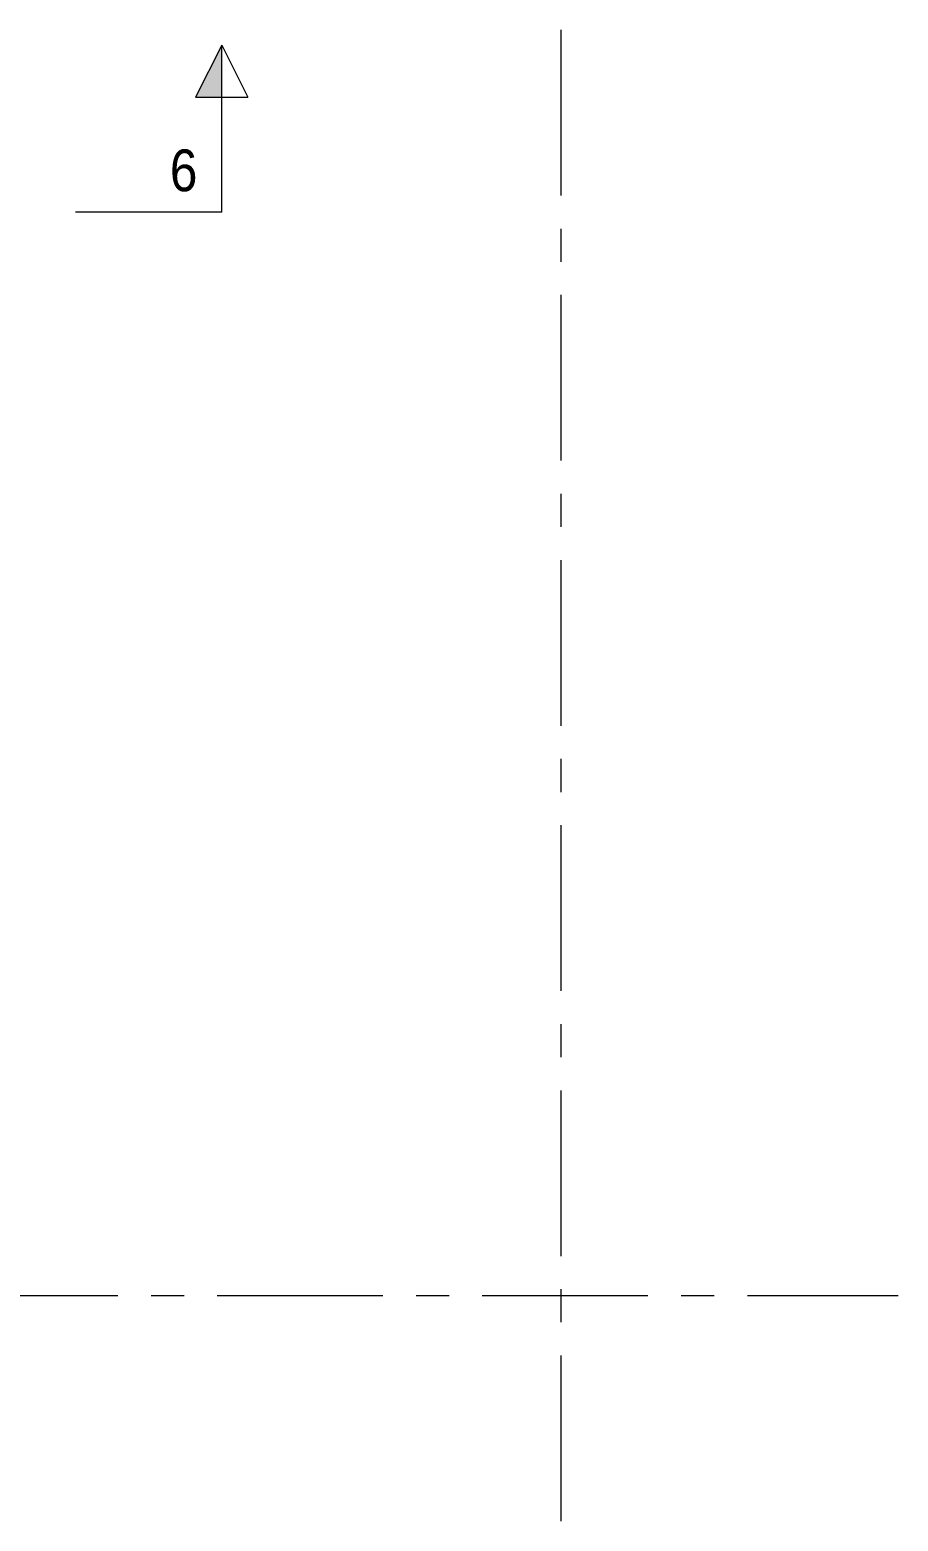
# Model space of a CAD drawing. Header units: millimetres. Extents: x -220592 to 404889, y -217665 to 38245.
# Drawn here: x 7669.1 to 7710.7, y -48114.2 to -48042.8 of the extents above; entities that cross this region are included whole.
import ezdxf

# ---------------------------------------------------------------- set-up
doc = ezdxf.new("R2010")
doc.units = ezdxf.units.MM
doc.linetypes.add('XKITLINE00', pattern=[0])
doc.layers.add('S-GRID', color=7, linetype='Continuous', lineweight=0)
doc.layers.add('Section', color=7, linetype='Continuous', lineweight=0)
doc.styles.add('ARIAL', font='arial.ttf')

# ---------------------------------------------------------------- blocks, each defined once
blk = doc.blocks.new('*A13468')
at = {"layer": 'S-GRID', "color": 7, "linetype": 'XKITLINE00', "lineweight": 0}
for p, q in [((-43.093349, 159.483905), (-43.093349, 167.421405)), ((-43.093349, 156.308905), (-43.093349, 157.896405)), ((-43.093349, 146.783905), (-43.093349, 154.721405)), ((-43.093349, 143.608905), (-43.093349, 145.196405)), ((-43.093349, 134.083905), (-43.093349, 142.021405)), ((-43.093349, 130.908905), (-43.093349, 132.496405)), ((-43.093349, 121.383905), (-43.093349, 129.321405)), ((-43.093349, 118.208905), (-43.093349, 119.796405)), ((-43.093349, 108.683905), (-43.093349, 116.621405)), ((-43.093349, 105.508905), (-43.093349, 107.096405)), ((-43.093349, 95.983905), (-43.093349, 103.921405))]:
    blk.add_line(p, q, dxfattribs=at)
blk = doc.blocks.new('*A13529')
at = {"layer": 'S-GRID', "color": 7, "linetype": 'XKITLINE00', "lineweight": 0}
for p, q in [((-72.267349, 106.790805), (-64.329849, 106.790805)), ((-62.742349, 106.790805), (-61.154849, 106.790805)), ((-59.567349, 106.790805), (-51.629849, 106.790805)), ((-50.042349, 106.790805), (-48.454849, 106.790805)), ((-46.867349, 106.790805), (-38.929849, 106.790805)), ((-37.342349, 106.790805), (-35.754849, 106.790805)), ((-34.167349, 106.790805), (-26.941049, 106.790805))]:
    blk.add_line(p, q, dxfattribs=at)
blk = doc.blocks.new('*A14620')
at = {"layer": 'Section'}
blk.add_hatch(color=7, dxfattribs=at).paths.add_polyline_path([(-60.605, 164.191), (-59.355, 166.691), (-59.355, 164.191)], flags=17)
at = {"layer": 'Section', "color": 7, "linetype": 'XKITLINE00', "lineweight": 0}
for p, q in [((-59.355, 166.691), (-60.605, 164.191)), ((-59.355, 166.691), (-58.105, 164.191)), ((-59.355, 158.691), (-59.355, 166.691)), ((-60.605, 164.191), (-58.105, 164.191)), ((-59.355, 158.691), (-66.355, 158.691))]:
    blk.add_line(p, q, dxfattribs=at)
at = {"layer": 'Section', "color": 7, "style": 'ARIAL', "width": 0.85}
blk.add_text('6', height=2, dxfattribs=at).set_placement((-61.839, 159.691))

msp = doc.modelspace()

# ---------------------------------------------------------------- block references
at = {"color": 7, "lineweight": 0}
for name in ['*A13468', '*A14620', '*A13529']:
    msp.add_blockref(name, (7737.6457, -48210.2152), dxfattribs=at)

doc.saveas('drawing.dxf')
